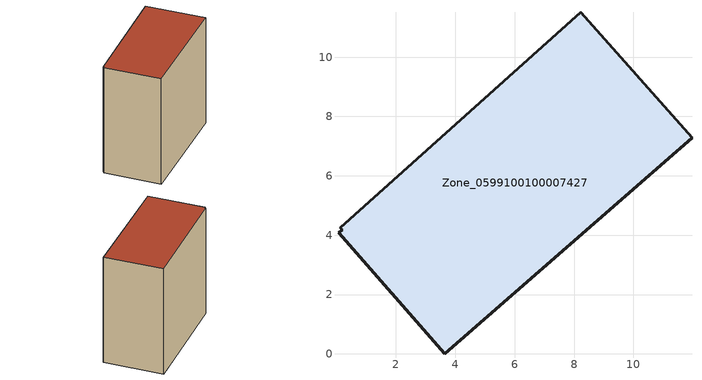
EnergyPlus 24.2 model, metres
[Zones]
Zone_0599100100007427
 floor ground (C_G): 0.06,4.08 0.18,4.19 0.12,4.26 8.22,11.52 11.98,7.28 3.65,0 z2.73
 wall outside (C_F): 3.65,0 11.98,7.28 8.22,11.52 0.12,4.26 0.18,4.19 0.06,4.08 3.65,0 z2.73:13.57
 roof outside (C_R): 0.18,4.19 0.06,4.08 3.65,0 11.98,7.28 8.22,11.52 0.12,4.26 z13.57
[BUILDING]
Pand.0599100100007427: North Axis=0; Terrain=City; Loads Convergence Tolerance Value=0.04; Temperature Convergence Tolerance Value=0.4; Solar Distribution=FullExterior; Maximum Number of Warmup Days=25; Minimum Number of Warmup Days=1
[Site:Location]
Rotterdam.The.Hague.AP_ZH_NLD Design_Conditions: Latitude=51.96; Longitude=4.45; Time Zone=1; Elevation=-4.5
[SITE:GROUNDTEMPERATURE:BUILDINGSURFACE]
18, 18, 18, 18, 18, 18, 18, 18, 18, 18, 18, 18
[MATERIAL] Thermal Absorptance=0.9; Solar Absorptance=0.7; Visible Absorptance=0.7
Name | Roughness | Thickness | Conductivity | Density | Specific Heat
G.TC.1946 | MediumSmooth | 0.15 | 1 | 540 | 1210
F.TC.1946 | Rough | 0.3 | 0.857143 | 1920 | 840
R.TC.1946 | MediumRough | 0.2 | 0.909091 | 1500 | 1000
[CONSTRUCTION]
C_G: G.TC.1946
C_F: F.TC.1946
C_R: R.TC.1946
[ZONE]
Zone_0599100100007427: Type=1; Multiplier=1; Ceiling Height=Autocalculate; Volume=Autocalculate; Floor Area=autocalculate; Part of Total Floor Area=Yes
[ZONEINFILTRATION:DESIGNFLOWRATE]
Infil_Zone_0599100100007427: Zone or ZoneList or Space or SpaceList=Zone_0599100100007427; Schedule=AlwaysOn; Design Flow Rate Calculation Method=Flow/Area; Flow Rate per Floor Area=0.003; Constant Term Coefficient=1; Temperature Term Coefficient=0; Velocity Term Coefficient=0; Velocity Squared Term Coefficient=0
[HVACTEMPLATE:ZONE:IDEALLOADSAIRSYSTEM]
Zone_0599100100007427: Maximum Heating Supply Air Temperature=50; Minimum Cooling Supply Air Temperature=13; Maximum Heating Supply Air Humidity Ratio=0.0156; Minimum Cooling Supply Air Humidity Ratio=0.0077; Heating Limit=NoLimit; Cooling Limit=NoLimit; Dehumidification Control Type=ConstantSensibleHeatRatio; Cooling Sensible Heat Ratio=0.7; Dehumidification Setpoint=60; Humidification Control Type=None; Humidification Setpoint=30; Outdoor Air Method=None; Outdoor Air Flow Rate per Person=0.00944; Outdoor Air Flow Rate per Zone Floor Area=0; Outdoor Air Flow Rate per Zone=0; Demand Controlled Ventilation Type=None; Outdoor Air Economizer Type=NoEconomizer; Heat Recovery Type=None; Sensible Heat Recovery Effectiveness=0.7; Latent Heat Recovery Effectiveness=0.65
[ZONECONTROL:THERMOSTAT]
ThermostatControl_Zone_0599100100007427: Zone or ZoneList=Zone_0599100100007427; Control Type Schedule=DualSetpointControlType; Control 1=Thermostat_Zone_0599100100007427; Temperature Difference Between Cutout And Setpoint=0
[THERMOSTATSETPOINT:DUALSETPOINT]
Thermostat_Zone_0599100100007427: Heating Setpoint Temperature Schedule=HeatingSetpoint_Zone_0599100100007427; Cooling Setpoint Temperature Schedule=CoolingSetpoint_Zone_0599100100007427
[SCHEDULE:COMPACT]
HeatingSetpoint_Zone_0599100100007427: Through: 12/31, For: AllDays, Until: 24:00, 21
CoolingSetpoint_Zone_0599100100007427: Through: 12/31, For: AllDays, Until: 24:00, 24
DualSetpointControlType: Through: 12/31, For: AllDays, Until: 24:00, 4
AlwaysOn: Through: 12/31, For: AllDays, Until: 24:00, 1
